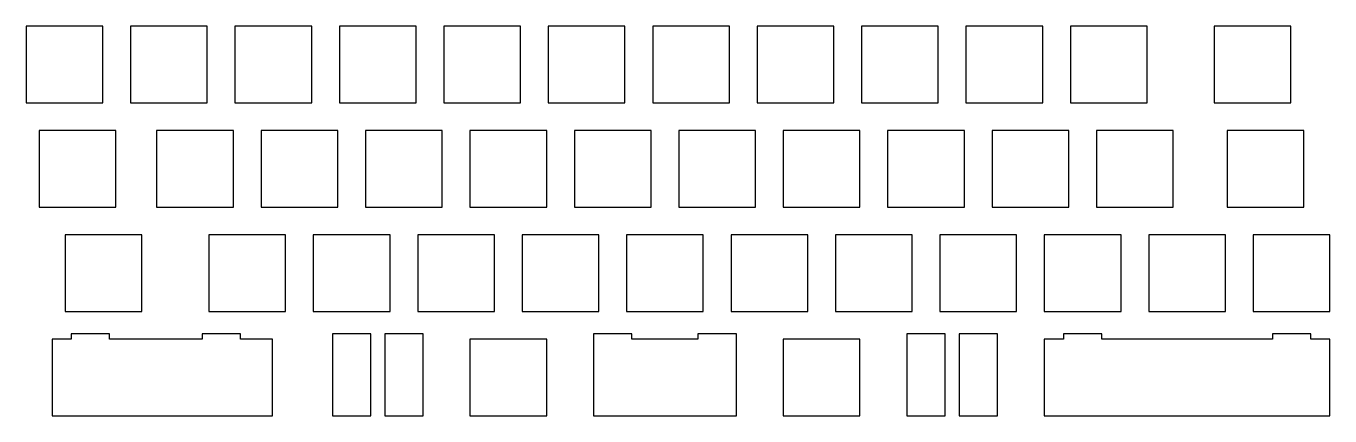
# Model space of a CAD drawing. Header units: millimetres. Extents: x 3 to 240, y -74 to -3.
import ezdxf

# ---------------------------------------------------------------- set-up
doc = ezdxf.new("R2010")
doc.units = ezdxf.units.MM

msp = doc.modelspace()

# ---------------------------------------------------------------- linework, layer by layer
for p, q in [((16.525, -2.525), (2.525, -2.525)), ((2.525, -2.525), (2.525, -16.525)), ((16.525, -16.525), (16.525, -2.525)), ((35.575, -2.525), (21.575, -2.525)), ((21.575, -2.525), (21.575, -16.525)), ((35.575, -16.525), (35.575, -2.525)), ((54.625, -2.525), (40.625, -2.525)), ((40.625, -2.525), (40.625, -16.525)), ((54.625, -16.525), (54.625, -2.525)), ((73.675, -2.525), (59.675, -2.525)), ((59.675, -2.525), (59.675, -16.525)), ((73.675, -16.525), (73.675, -2.525)), ((92.725, -2.525), (78.725, -2.525)), ((78.725, -2.525), (78.725, -16.525)), ((92.725, -16.525), (92.725, -2.525)), ((111.775, -2.525), (97.775, -2.525)), ((97.775, -2.525), (97.775, -16.525)), ((111.775, -16.525), (111.775, -2.525)), ((130.825, -2.525), (116.825, -2.525)), ((116.825, -2.525), (116.825, -16.525)), ((130.825, -16.525), (130.825, -2.525)), ((149.875, -2.525), (135.875, -2.525)), ((135.875, -2.525), (135.875, -16.525)), ((149.875, -16.525), (149.875, -2.525)), ((168.925, -2.525), (154.925, -2.525)), ((154.925, -2.525), (154.925, -16.525)), ((168.925, -16.525), (168.925, -2.525)), ((187.975, -2.525), (173.975, -2.525)), ((173.975, -2.525), (173.975, -16.525)), ((187.975, -16.525), (187.975, -2.525)), ((207.025, -2.525), (193.025, -2.525)), ((193.025, -2.525), (193.025, -16.525)), ((207.025, -16.525), (207.025, -2.525)), ((233.21875, -2.525), (219.21875, -2.525)), ((219.21875, -2.525), (219.21875, -16.525)), ((233.21875, -16.525), (233.21875, -2.525)), ((2.525, -16.525), (16.525, -16.525)), ((21.575, -16.525), (35.575, -16.525)), ((40.625, -16.525), (54.625, -16.525)), ((59.675, -16.525), (73.675, -16.525)), ((78.725, -16.525), (92.725, -16.525)), ((97.775, -16.525), (111.775, -16.525)), ((116.825, -16.525), (130.825, -16.525)), ((135.875, -16.525), (149.875, -16.525)), ((154.925, -16.525), (168.925, -16.525)), ((173.975, -16.525), (187.975, -16.525)), ((193.025, -16.525), (207.025, -16.525)), ((219.21875, -16.525), (233.21875, -16.525)), ((18.90625, -21.575), (4.90625, -21.575)), ((4.90625, -21.575), (4.90625, -35.575)), ((18.90625, -35.575), (18.90625, -21.575)), ((40.3375, -21.575), (26.3375, -21.575)), ((26.3375, -21.575), (26.3375, -35.575)), ((40.3375, -35.575), (40.3375, -21.575)), ((59.3875, -21.575), (45.3875, -21.575)), ((45.3875, -21.575), (45.3875, -35.575)), ((59.3875, -35.575), (59.3875, -21.575)), ((78.4375, -21.575), (64.4375, -21.575)), ((64.4375, -21.575), (64.4375, -35.575)), ((78.4375, -35.575), (78.4375, -21.575)), ((97.4875, -21.575), (83.4875, -21.575)), ((83.4875, -21.575), (83.4875, -35.575)), ((97.4875, -35.575), (97.4875, -21.575)), ((116.5375, -21.575), (102.5375, -21.575)), ((102.5375, -21.575), (102.5375, -35.575)), ((116.5375, -35.575), (116.5375, -21.575)), ((135.5875, -21.575), (121.5875, -21.575)), ((121.5875, -21.575), (121.5875, -35.575)), ((135.5875, -35.575), (135.5875, -21.575)), ((154.6375, -21.575), (140.6375, -21.575)), ((140.6375, -21.575), (140.6375, -35.575)), ((154.6375, -35.575), (154.6375, -21.575)), ((173.6875, -21.575), (159.6875, -21.575)), ((159.6875, -21.575), (159.6875, -35.575)), ((173.6875, -35.575), (173.6875, -21.575)), ((192.7375, -21.575), (178.7375, -21.575)), ((178.7375, -21.575), (178.7375, -35.575)), ((192.7375, -35.575), (192.7375, -21.575)), ((211.7875, -21.575), (197.7875, -21.575)), ((197.7875, -21.575), (197.7875, -35.575)), ((211.7875, -35.575), (211.7875, -21.575)), ((235.6, -21.575), (221.6, -21.575)), ((221.6, -21.575), (221.6, -35.575)), ((235.6, -35.575), (235.6, -21.575)), ((4.90625, -35.575), (18.90625, -35.575)), ((26.3375, -35.575), (40.3375, -35.575)), ((45.3875, -35.575), (59.3875, -35.575)), ((64.4375, -35.575), (78.4375, -35.575)), ((83.4875, -35.575), (97.4875, -35.575)), ((102.5375, -35.575), (116.5375, -35.575)), ((121.5875, -35.575), (135.5875, -35.575)), ((140.6375, -35.575), (154.6375, -35.575)), ((159.6875, -35.575), (173.6875, -35.575)), ((178.7375, -35.575), (192.7375, -35.575)), ((197.7875, -35.575), (211.7875, -35.575)), ((221.6, -35.575), (235.6, -35.575)), ((23.66875, -40.625), (9.66875, -40.625)), ((9.66875, -40.625), (9.66875, -54.625)), ((23.66875, -54.625), (23.66875, -40.625)), ((49.8625, -40.625), (35.8625, -40.625)), ((35.8625, -40.625), (35.8625, -54.625)), ((49.8625, -54.625), (49.8625, -40.625)), ((68.9125, -40.625), (54.9125, -40.625)), ((54.9125, -40.625), (54.9125, -54.625)), ((68.9125, -54.625), (68.9125, -40.625)), ((87.9625, -40.625), (73.9625, -40.625)), ((73.9625, -40.625), (73.9625, -54.625)), ((87.9625, -54.625), (87.9625, -40.625)), ((107.0125, -40.625), (93.0125, -40.625)), ((93.0125, -40.625), (93.0125, -54.625)), ((107.0125, -54.625), (107.0125, -40.625)), ((126.0625, -40.625), (112.0625, -40.625)), ((112.0625, -40.625), (112.0625, -54.625)), ((126.0625, -54.625), (126.0625, -40.625)), ((145.1125, -40.625), (131.1125, -40.625)), ((131.1125, -40.625), (131.1125, -54.625)), ((145.1125, -54.625), (145.1125, -40.625)), ((164.1625, -40.625), (150.1625, -40.625)), ((150.1625, -40.625), (150.1625, -54.625)), ((164.1625, -54.625), (164.1625, -40.625)), ((183.2125, -40.625), (169.2125, -40.625)), ((169.2125, -40.625), (169.2125, -54.625)), ((183.2125, -54.625), (183.2125, -40.625)), ((202.2625, -40.625), (188.2625, -40.625)), ((188.2625, -40.625), (188.2625, -54.625)), ((202.2625, -54.625), (202.2625, -40.625)), ((221.3125, -40.625), (207.3125, -40.625)), ((207.3125, -40.625), (207.3125, -54.625)), ((221.3125, -54.625), (221.3125, -40.625)), ((240.3625, -40.625), (226.3625, -40.625)), ((226.3625, -40.625), (226.3625, -54.625)), ((240.3625, -54.625), (240.3625, -40.625)), ((9.66875, -54.625), (23.66875, -54.625)), ((35.8625, -54.625), (49.8625, -54.625)), ((54.9125, -54.625), (68.9125, -54.625)), ((73.9625, -54.625), (87.9625, -54.625)), ((93.0125, -54.625), (107.0125, -54.625)), ((112.0625, -54.625), (126.0625, -54.625)), ((131.1125, -54.625), (145.1125, -54.625)), ((150.1625, -54.625), (164.1625, -54.625)), ((169.2125, -54.625), (183.2125, -54.625)), ((188.2625, -54.625), (202.2625, -54.625)), ((207.3125, -54.625), (221.3125, -54.625)), ((226.3625, -54.625), (240.3625, -54.625)), ((17.75575, -58.675), (10.75575, -58.675)), ((10.75575, -58.675), (10.75575, -59.675)), ((17.75575, -59.675), (17.75575, -58.675)), ((41.63175, -58.675), (34.63175, -58.675)), ((34.63175, -58.675), (34.63175, -59.675)), ((41.63175, -59.675), (41.63175, -58.675)), ((65.4125, -58.675), (58.4125, -58.675)), ((58.4125, -58.675), (58.4125, -73.675)), ((65.4125, -73.675), (65.4125, -58.675)), ((74.9375, -58.675), (67.9375, -58.675)), ((67.9375, -58.675), (67.9375, -73.675)), ((74.9375, -73.675), (74.9375, -58.675)), ((113.0375, -58.675), (106.0375, -58.675)), ((106.0375, -58.675), (106.0375, -73.675)), ((113.0375, -59.675), (113.0375, -58.675)), ((132.0875, -58.675), (125.0875, -58.675)), ((125.0875, -58.675), (125.0875, -59.675)), ((132.0875, -73.675), (132.0875, -58.675)), ((170.1875, -58.675), (163.1875, -58.675)), ((163.1875, -58.675), (163.1875, -73.675)), ((170.1875, -73.675), (170.1875, -58.675)), ((179.7125, -58.675), (172.7125, -58.675)), ((172.7125, -58.675), (172.7125, -73.675)), ((179.7125, -73.675), (179.7125, -58.675)), ((198.7625, -58.675), (191.7625, -58.675)), ((191.7625, -58.675), (191.7625, -59.675)), ((198.7625, -59.675), (198.7625, -58.675)), ((236.8625, -58.675), (229.8625, -58.675)), ((229.8625, -58.675), (229.8625, -59.675)), ((236.8625, -59.675), (236.8625, -58.675)), ((10.75575, -59.675), (7.2875, -59.675)), ((7.2875, -59.675), (7.2875, -73.675)), ((19.19375, -59.675), (17.75575, -59.675)), ((21.2875, -59.675), (19.19375, -59.675)), ((21.575, -59.675), (21.2875, -59.675)), ((33.19375, -59.675), (21.575, -59.675)), ((33.48125, -59.675), (33.19375, -59.675)), ((34.63175, -59.675), (33.48125, -59.675)), ((47.48125, -59.675), (41.63175, -59.675)), ((47.48125, -73.675), (47.48125, -59.675)), ((97.4875, -59.675), (83.4875, -59.675)), ((83.4875, -59.675), (83.4875, -73.675)), ((97.4875, -73.675), (97.4875, -59.675)), ((125.0875, -59.675), (113.0375, -59.675)), ((154.6375, -59.675), (140.6375, -59.675)), ((140.6375, -59.675), (140.6375, -73.675)), ((154.6375, -73.675), (154.6375, -59.675)), ((191.7625, -59.675), (188.2625, -59.675)), ((188.2625, -59.675), (188.2625, -73.675)), ((202.2625, -59.675), (198.7625, -59.675)), ((207.3125, -59.675), (202.2625, -59.675)), ((211.7875, -59.675), (207.3125, -59.675)), ((216.8375, -59.675), (211.7875, -59.675)), ((221.3125, -59.675), (216.8375, -59.675)), ((226.3625, -59.675), (221.3125, -59.675)), ((229.8625, -59.675), (226.3625, -59.675)), ((240.3625, -59.675), (236.8625, -59.675)), ((240.3625, -73.675), (240.3625, -59.675)), ((7.2875, -73.675), (10.75575, -73.675)), ((10.75575, -73.675), (17.75575, -73.675)), ((17.75575, -73.675), (19.19375, -73.675)), ((19.19375, -73.675), (21.2875, -73.675)), ((21.2875, -73.675), (21.575, -73.675)), ((21.575, -73.675), (33.19375, -73.675)), ((33.19375, -73.675), (33.48125, -73.675)), ((33.48125, -73.675), (34.63175, -73.675)), ((34.63175, -73.675), (35.575, -73.675)), ((35.575, -73.675), (41.63175, -73.675)), ((41.63175, -73.675), (47.48125, -73.675)), ((58.4125, -73.675), (65.4125, -73.675)), ((67.9375, -73.675), (74.9375, -73.675)), ((83.4875, -73.675), (97.4875, -73.675)), ((106.0375, -73.675), (112.0625, -73.675)), ((112.0625, -73.675), (113.0375, -73.675)), ((113.0375, -73.675), (125.0875, -73.675)), ((125.0875, -73.675), (126.0625, -73.675)), ((126.0625, -73.675), (132.0875, -73.675)), ((140.6375, -73.675), (154.6375, -73.675)), ((163.1875, -73.675), (170.1875, -73.675)), ((172.7125, -73.675), (179.7125, -73.675)), ((188.2625, -73.675), (191.7625, -73.675)), ((191.7625, -73.675), (197.7875, -73.675)), ((197.7875, -73.675), (198.7625, -73.675)), ((198.7625, -73.675), (202.2625, -73.675)), ((202.2625, -73.675), (207.3125, -73.675)), ((207.3125, -73.675), (211.7875, -73.675)), ((211.7875, -73.675), (216.8375, -73.675)), ((216.8375, -73.675), (221.3125, -73.675)), ((221.3125, -73.675), (226.3625, -73.675)), ((226.3625, -73.675), (229.8625, -73.675)), ((229.8625, -73.675), (230.8375, -73.675)), ((230.8375, -73.675), (236.8625, -73.675)), ((236.8625, -73.675), (240.3625, -73.675))]:
    msp.add_line(p, q)

doc.saveas('drawing.dxf')
